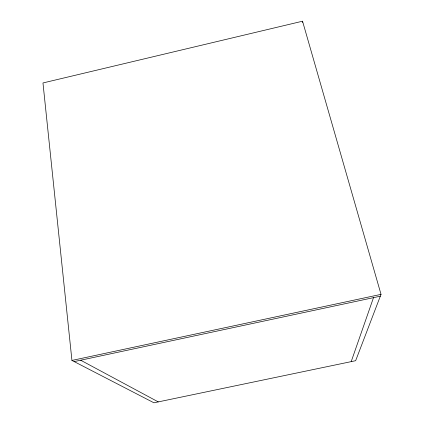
<?xml version="1.0" encoding="UTF-8"?>
<svg xmlns="http://www.w3.org/2000/svg" width="424" height="424" viewBox="0 0 424 424"><rect width="100%" height="100%" fill="white"/><g stroke="black" fill="none" stroke-linecap="round" stroke-linejoin="round"><path stroke-width="0.64" d="M351.194 361.635L373.502 297.653M381.028 294.367L355.651 360.702L153.949 402.8L71.937 360.437L42.972 82.95L302.545 21.2L381.028 294.367L71.937 360.437M74.179 361.593L380.328 296.196M80.671 360.209L158.263 401.899M302.545 21.2L302.566 22.456"/></g></svg>
